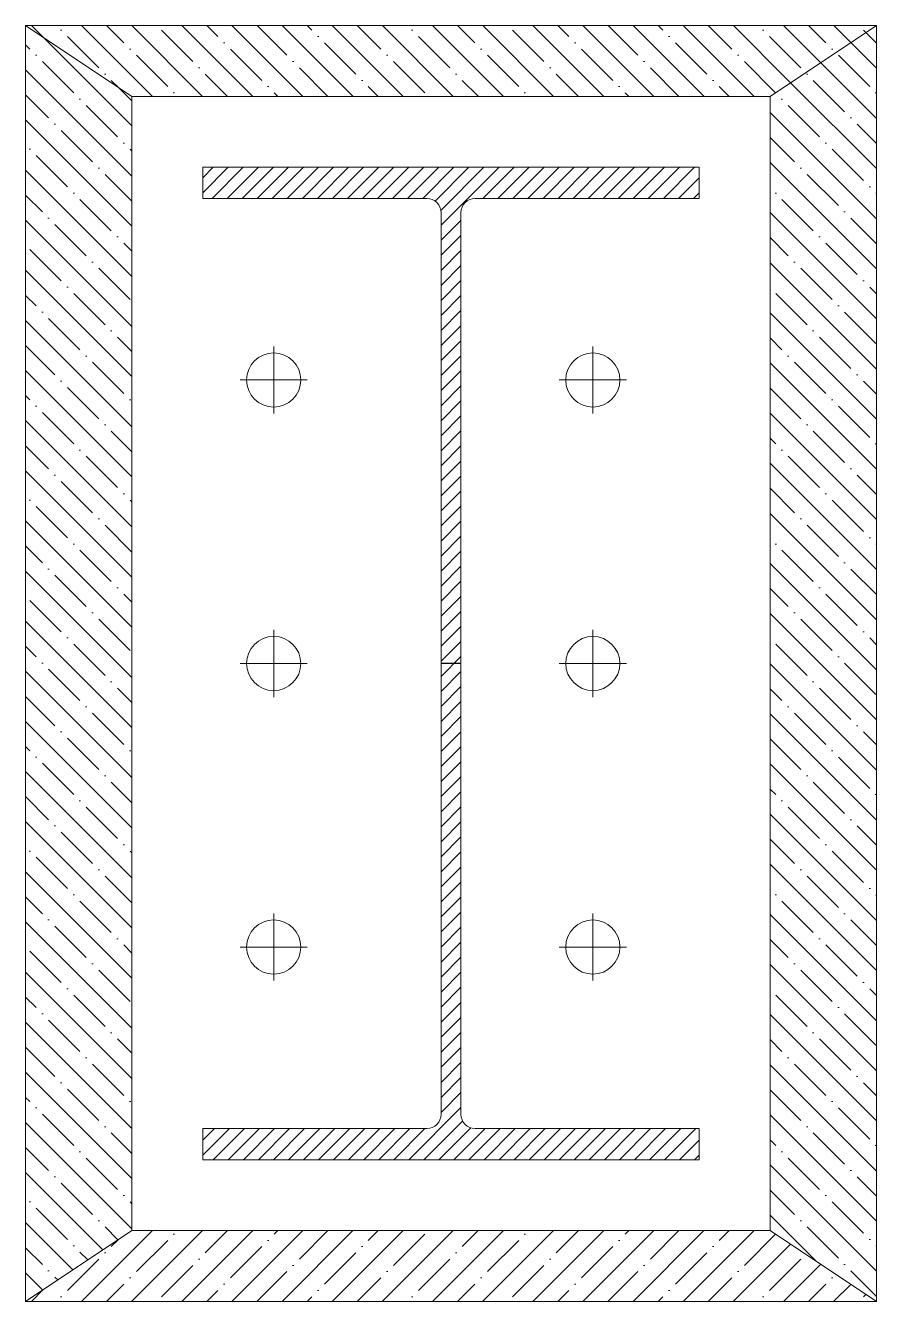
# Model space of a CAD drawing. Header units: millimetres. Extents: x -403574 to -403274, y 212175 to 212625.
import ezdxf

# ---------------------------------------------------------------- set-up
doc = ezdxf.new("R2010")
doc.units = ezdxf.units.MM
for name, color, linetype, lineweight in [('0.00', 252, 'Continuous', 0), ('0.05', 40, 'Continuous', 5), ('0.09', 172, 'Continuous', 9), ('WF 300 X 150', 43, 'Continuous', 0)]:
    doc.layers.add(name, color=color, linetype=linetype, lineweight=lineweight)
pattern_1 = [(135, (-402487.375, 213537.804), (-8.838835, -8.838835), []), (135, (-402487.375, 213546.643), (-8.838835, -8.838835), [15.625, -3.125, 0, -3.125])]

msp = doc.modelspace()

# ---------------------------------------------------------------- hatches: boundary and pattern name
at = {"layer": '0.00', "ltscale": 0.5}
h = msp.add_hatch(dxfattribs=at)
h.set_pattern_fill('ANSI35', color=256, scale=50, angle=90, style=0)
h.set_pattern_definition(pattern_1)
h.paths.add_polyline_path([(-403573.85, 212624.65), (-403573.85, 212174.65), (-403536.35, 212199.65), (-403536.35, 212599.65)])
h.paths.add_polyline_path([(-403311.35, 212599.65), (-403311.35, 212199.65), (-403273.85, 212174.65), (-403273.85, 212624.65)])
h = msp.add_hatch(dxfattribs=at)
h.set_pattern_fill('ANSI35', color=256, scale=50, angle=90, style=0)
h.set_pattern_definition(pattern_1)
h.paths.add_polyline_path([(-403573.85, 212624.65), (-403536.35, 212599.65), (-403311.35, 212599.65), (-403273.85, 212624.65)])
at = {"layer": '0.00'}
h = msp.add_hatch(dxfattribs=at)
h.set_pattern_fill('ANSI31', color=256, scale=30, style=0)
h.set_pattern_definition([(45, (-391791.5676, 831603.5667), (-2.65165043, 2.65165043), [])])
edge = h.paths.add_edge_path()
edge.add_line((-403511.35, 212563.65), (-403511.35, 212574.65))
edge.add_line((-403511.35, 212574.65), (-403336.35, 212574.65))
edge.add_line((-403336.35, 212574.65), (-403336.35, 212563.65))
edge.add_line((-403336.35, 212563.65), (-403415.35, 212563.65))
edge.add_arc((-403415.35, 212558.65), 5, 90, 180)
edge.add_line((-403420.35, 212558.65), (-403420.35, 212240.65))
edge.add_arc((-403415.35, 212240.65), 5, 180, 270)
edge.add_line((-403415.35, 212235.65), (-403336.35, 212235.65))
edge.add_line((-403336.35, 212235.65), (-403336.35, 212224.65))
edge.add_line((-403336.35, 212224.65), (-403511.35, 212224.65))
edge.add_line((-403511.35, 212224.65), (-403511.35, 212235.65))
edge.add_line((-403511.35, 212235.65), (-403432.35, 212235.65))
edge.add_arc((-403432.35, 212240.65), 5, 270, 360)
edge.add_line((-403427.35, 212240.65), (-403427.35, 212558.65))
edge.add_arc((-403432.35, 212558.65), 5, 0, 90)
edge.add_line((-403432.35, 212563.65), (-403511.35, 212563.65))
at = {"layer": '0.00', "ltscale": 0.5}
h = msp.add_hatch(dxfattribs=at)
h.set_pattern_fill('ANSI35', color=256, scale=50, angle=90, style=0)
h.set_pattern_definition([(225, (-402487.375, 211261.502), (-8.83883, 8.83883), []), (225, (-402487.375, 211252.664), (-8.83883, 8.83883), [15.625, -3.125, 0, -3.125])])
h.paths.add_polyline_path([(-403573.85, 212174.65), (-403536.35, 212199.65), (-403311.35, 212199.65), (-403273.85, 212174.65)])

# ---------------------------------------------------------------- linework, layer by layer
at = {"color": 6}
msp.add_lwpolyline([(-403420.35, 212399.65), (-403427.35, 212399.65)], dxfattribs=at)
at = {"layer": '0.05', "ltscale": 0.5}
msp.add_lwpolyline([(-403273.85, 212174.65), (-403273.85, 212624.65), (-403573.85, 212624.65), (-403573.85, 212174.65)], close=True, dxfattribs=at)
for points in [[(-403536.35, 212599.65), (-403573.85, 212624.65)], [(-403311.35, 212599.65), (-403273.85, 212624.65)], [(-403573.85, 212174.65), (-403536.35, 212199.65)], [(-403311.35, 212199.65), (-403273.85, 212174.65)]]:
    msp.add_lwpolyline(points, dxfattribs=at)
at = {"layer": '0.05'}
msp.add_lwpolyline([(-403536.35, 212199.65), (-403311.35, 212199.65), (-403311.35, 212599.65), (-403536.35, 212599.65)], close=True, dxfattribs=at)
at = {"layer": '0.09'}
msp.add_lwpolyline([(-403511.35, 212563.65), (-403511.35, 212574.65), (-403336.35, 212574.65), (-403336.35, 212563.65), (-403415.35, 212563.65, 0.414214), (-403420.35, 212558.65), (-403420.35, 212240.65, 0.414214), (-403415.35, 212235.65), (-403336.35, 212235.65), (-403336.35, 212224.65), (-403511.35, 212224.65), (-403511.35, 212235.65), (-403432.35, 212235.65, 0.414214), (-403427.35, 212240.65), (-403427.35, 212558.65, 0.414214), (-403432.35, 212563.65)], format="xyb", close=True, dxfattribs=at)
at = {"layer": 'WF 300 X 150'}
for p, q in [((-403486.35, 212511.5), (-403486.35, 212487.81)), ((-403373.85, 212511.5), (-403373.85, 212487.81)), ((-403498.19, 212499.65), (-403474.51, 212499.65)), ((-403362.01, 212499.65), (-403385.69, 212499.65)), ((-403486.35, 212411.5), (-403486.35, 212387.81)), ((-403373.85, 212411.5), (-403373.85, 212387.81)), ((-403498.19, 212399.65), (-403474.51, 212399.65)), ((-403362.01, 212399.65), (-403385.69, 212399.65)), ((-403486.35, 212287.81), (-403486.35, 212311.5)), ((-403373.85, 212287.81), (-403373.85, 212311.5)), ((-403498.19, 212299.65), (-403474.51, 212299.65)), ((-403362.01, 212299.65), (-403385.69, 212299.65))]:
    msp.add_line(p, q, dxfattribs=at)
for centre in [(-403486.35, 212499.65), (-403373.85, 212499.65), (-403486.35, 212399.65), (-403373.85, 212399.65), (-403486.35, 212299.65), (-403373.85, 212299.65)]:
    msp.add_circle(centre, 9.55, dxfattribs=at)

doc.saveas('drawing.dxf')
